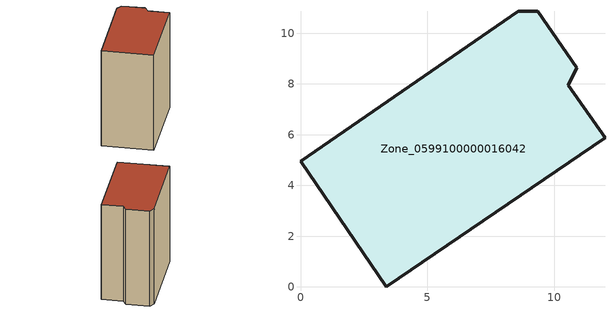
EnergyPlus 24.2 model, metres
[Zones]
Zone_0599100000016042
 floor ground (C_G): 0,4.94 8.57,10.86 9.36,10.87 10.88,8.64 10.56,7.94 12,5.88 3.38,0 z0
 wall outside (C_F): 3.38,0 12,5.88 10.56,7.94 10.88,8.64 9.36,10.87 8.57,10.86 0,4.94 3.38,0 z0:11.97
 roof outside (C_R): 8.57,10.86 0,4.94 3.38,0 12,5.88 10.56,7.94 10.88,8.64 9.36,10.87 z11.97
[BUILDING]
Pand.0599100000016042: North Axis=0; Terrain=City; Loads Convergence Tolerance Value=0.04; Temperature Convergence Tolerance Value=0.4; Solar Distribution=FullExterior; Maximum Number of Warmup Days=25; Minimum Number of Warmup Days=1
[Site:Location]
Rotterdam.The.Hague.AP_ZH_NLD Design_Conditions: Latitude=51.96; Longitude=4.45; Time Zone=1; Elevation=-4.5
[SITE:GROUNDTEMPERATURE:BUILDINGSURFACE]
18, 18, 18, 18, 18, 18, 18, 18, 18, 18, 18, 18
[MATERIAL] Thermal Absorptance=0.9; Solar Absorptance=0.7; Visible Absorptance=0.7
Name | Roughness | Thickness | Conductivity | Density | Specific Heat
G.TI.1946 | MediumSmooth | 0.15 | 1 | 540 | 1210
F.TI.1946 | Rough | 0.3 | 0.857143 | 1920 | 840
R.TI.1946 | MediumRough | 0.2 | 0.1 | 1500 | 1000
[CONSTRUCTION]
C_G: G.TI.1946
C_F: F.TI.1946
C_R: R.TI.1946
[ZONE]
Zone_0599100000016042: Type=1; Multiplier=1; Ceiling Height=Autocalculate; Volume=Autocalculate; Floor Area=autocalculate; Part of Total Floor Area=Yes
[ZONEINFILTRATION:DESIGNFLOWRATE]
Infil_Zone_0599100000016042: Zone or ZoneList or Space or SpaceList=Zone_0599100000016042; Schedule=AlwaysOn; Design Flow Rate Calculation Method=Flow/Area; Flow Rate per Floor Area=0.003; Constant Term Coefficient=1; Temperature Term Coefficient=0; Velocity Term Coefficient=0; Velocity Squared Term Coefficient=0
[HVACTEMPLATE:ZONE:IDEALLOADSAIRSYSTEM]
Zone_0599100000016042: Maximum Heating Supply Air Temperature=50; Minimum Cooling Supply Air Temperature=13; Maximum Heating Supply Air Humidity Ratio=0.0156; Minimum Cooling Supply Air Humidity Ratio=0.0077; Heating Limit=NoLimit; Cooling Limit=NoLimit; Dehumidification Control Type=ConstantSensibleHeatRatio; Cooling Sensible Heat Ratio=0.7; Dehumidification Setpoint=60; Humidification Control Type=None; Humidification Setpoint=30; Outdoor Air Method=None; Outdoor Air Flow Rate per Person=0.00944; Outdoor Air Flow Rate per Zone Floor Area=0; Outdoor Air Flow Rate per Zone=0; Demand Controlled Ventilation Type=None; Outdoor Air Economizer Type=NoEconomizer; Heat Recovery Type=None; Sensible Heat Recovery Effectiveness=0.7; Latent Heat Recovery Effectiveness=0.65
[ZONECONTROL:THERMOSTAT]
ThermostatControl_Zone_0599100000016042: Zone or ZoneList=Zone_0599100000016042; Control Type Schedule=DualSetpointControlType; Control 1=Thermostat_Zone_0599100000016042; Temperature Difference Between Cutout And Setpoint=0
[THERMOSTATSETPOINT:DUALSETPOINT]
Thermostat_Zone_0599100000016042: Heating Setpoint Temperature Schedule=HeatingSetpoint_Zone_0599100000016042; Cooling Setpoint Temperature Schedule=CoolingSetpoint_Zone_0599100000016042
[SCHEDULE:COMPACT]
HeatingSetpoint_Zone_0599100000016042: Through: 12/31, For: AllDays, Until: 24:00, 21
CoolingSetpoint_Zone_0599100000016042: Through: 12/31, For: AllDays, Until: 24:00, 24
DualSetpointControlType: Through: 12/31, For: AllDays, Until: 24:00, 4
AlwaysOn: Through: 12/31, For: AllDays, Until: 24:00, 1
